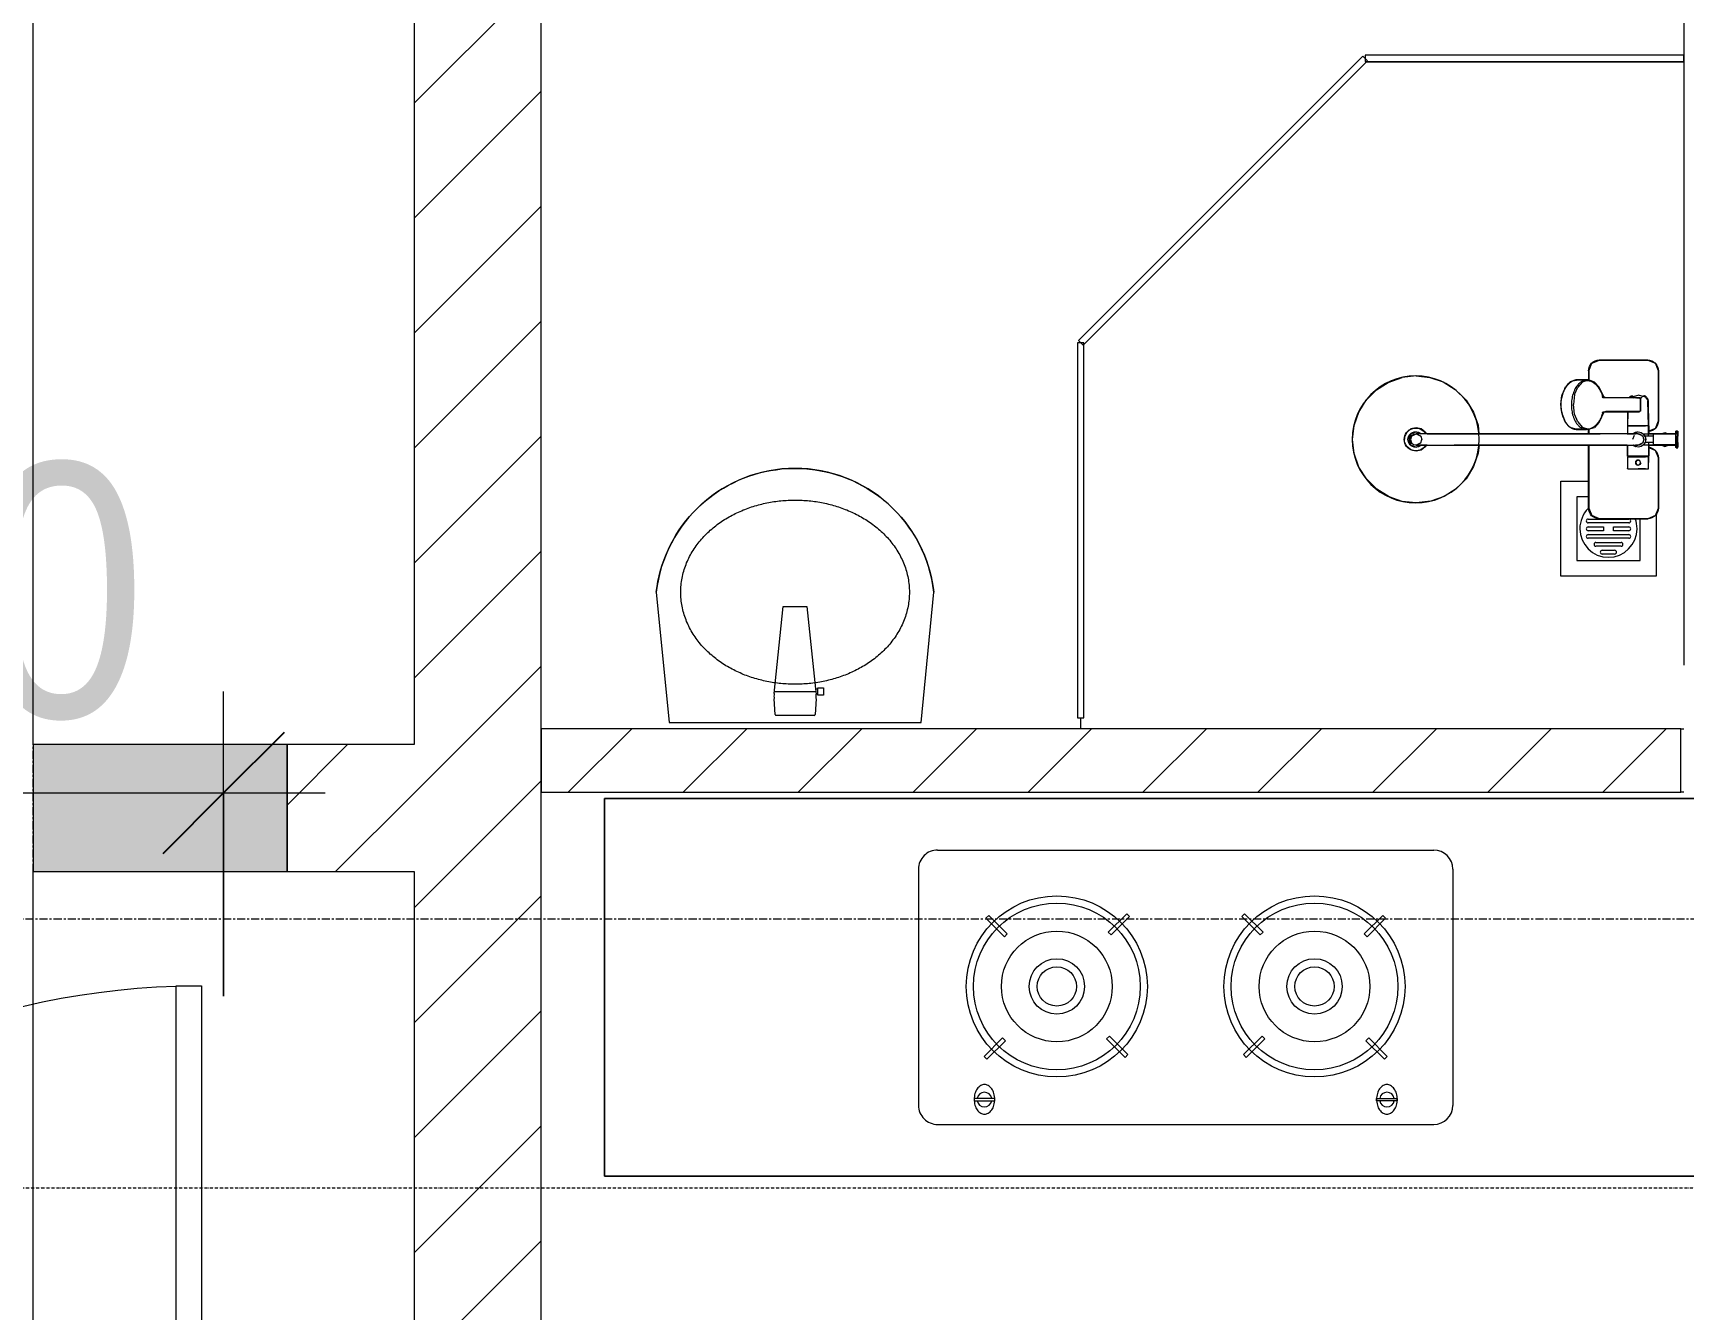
# Model space of a CAD drawing. Header units: millimetres. Extents: x 1591 to 239055, y -15958 to 83255.
# Drawn here: x 214132 to 216732, y 72422 to 74432 of the extents above; entities that cross this region are included whole.
import ezdxf

# ---------------------------------------------------------------- set-up
doc = ezdxf.new("R2010")
doc.units = ezdxf.units.MM
doc.linetypes.add('Dash Dot 3_16_', pattern=[7.9375, 4.7625, -1.5875, 0, -1.5875])
doc.linetypes.add('Grid Line', pattern=[22.225, 12.7, -3.175, 3.175, -3.175])
for name, color, linetype, lineweight in [('0-1', 250, 'Continuous', 5), ('A-ANNO-DIMS', 211, 'Continuous', 9), ('A-ANNO-DIMS-160', 211, 'Continuous', 9), ('A-DETL-GENF-2', 1, 'Continuous', 9), ('A-DOOR-3', 1, 'Continuous', 9), ('A-DOOR-FRAM-1', 1, 'Continuous', 9), ('A-FLOR-1', 7, 'Continuous', 9), ('A-FLOR-2', 9, 'Continuous', 9), ('A-GLAZ-CURT-1', 254, 'Continuous', 9), ('A-GLAZ-CURT-2', 9, 'Continuous', 9), ('A-WALL-1', 253, 'Continuous', 18), ('A-WALL-3', 113, 'Continuous', 18), ('A-WALL-PATT-1', 10, 'Continuous', 9), ('A-WALL-PATT-2', 111, 'Continuous', 9), ('G-ANNO-SYMB-1', 111, 'Dash Dot 3_16_', 18), ('I-FURN', 30, 'Continuous', 9), ('I-FURN-1', 254, 'Continuous', 9), ('M-EQPM-1', 254, 'Continuous', 9), ('P-SANR-FIXT', 6, 'Continuous', 9), ('P-SANR-FIXT-1', 254, 'Continuous', 9), ('S-COLS-1', 52, 'Continuous', 5), ('S-COLS-2', 250, 'Continuous', 18), ('S-GRID-1', 1, 'Grid Line', 9)]:
    doc.layers.add(name, color=color, linetype=linetype, lineweight=lineweight)
doc.styles.add('UTM Avo', font='UTM Avo.ttf', dxfattribs={"width": 0.9, "height": 400})
doc.dimstyles.new('1_Dim_chi_tiet_2_5_1', dxfattribs={"dimscale": 304.8, "dimtxt": 399.720379, "dimasz": 0.629921, "dimexe": 0.524934, "dimexo": 0.0625, "dimgap": 0.052493, "dimtad": 1, "dimdec": 0, "dimrnd": 5, "dimzin": 0, "dimdsep": 46, "dimtxsty": 'UTM Avo', "dimblk1": 'OBLIQUE', "dimblk2": 'OBLIQUE', "dimsah": 1, "dimcen": 0.09, "dimdle": 0.524934, "dimazin": 0, "dimtfac": 1, "dimtdec": 4, "dimtix": 1, "dimtmove": 0, "dimatfit": 3, "dimfxl": 1.049869, "dimfxlon": 1, "dimtvp": 1, "dimtolj": 1, "dimtzin": 0, "dimarcsym": 2})
pattern_1 = [(45, (95879.7, 0), (-90.50967, 90.50967), [])]

# ---------------------------------------------------------------- blocks, each defined once
blk = doc.blocks.new('NCV_TKTC_KET CAU_rvt-1-TKCS_MB TẦNG 6-8')
at = {"layer": 'S-COLS-1'}
blk.add_hatch(color=256, dxfattribs=at).paths.add_polyline_path([(118652.6, 73111.9), (118652.6, 73311.9), (118252.6, 73311.9), (118252.6, 73111.9)])
at = {"layer": 'A-FLOR-1'}
for p, q in [((118252.6, 73311.9), (118252.6, 74516.9)), ((118852.4, 74516.9), (118852.4, 73311.9)), ((118252.6, 71936.9), (118252.6, 73111.9)), ((118852.4, 73111.9), (118852.4, 71711.9))]:
    blk.add_line(p, q, dxfattribs=at)
at = {"layer": 'S-COLS-2'}
for p, q in [((118252.6, 73311.9), (118252.6, 73111.9)), ((118652.6, 73311.9), (118252.6, 73311.9)), ((118652.6, 73111.9), (118652.6, 73311.9)), ((118252.6, 73111.9), (118652.6, 73111.9))]:
    blk.add_line(p, q, dxfattribs=at)
blk = doc.blocks.new('HE BEP A1 - HE BEP A 2-901225-TKCS_MB TẦNG 6-8')
at = {"layer": 'I-FURN'}
for p, q in [((3700, 0), (662.4, 0)), ((3700, -594.4), (3700, 0)), ((3700, -594.4), (3700, 0)), ((3175.6, -81.2), (2394, -81.2)), ((2364, -483.2), (2364, -111.2)), ((2451.6, -118.3), (2484.1, -118.3)), ((2451.6, -122.3), (2451.6, -118.3)), ((2484.1, -122.3), (2451.6, -122.3)), ((2484.1, -118.3), (2484.1, -122.3)), ((3085.5, -118.3), (3085.5, -122.3)), ((3118, -118.3), (3085.5, -118.3)), ((3085.5, -122.3), (3118, -122.3)), ((3118, -122.3), (3118, -118.3)), ((3205.6, -483.2), (3205.6, -111.2)), ((2471.8, -183.9), (2467.4, -188.3)), ((2467.4, -188.3), (2496.5, -217.4)), ((2500.9, -213), (2471.8, -183.9)), ((2689.3, -186.7), (2660.2, -215.8)), ((2664.6, -220.2), (2693.7, -191.1)), ((2693.7, -191.1), (2689.3, -186.7)), ((2875.9, -191.1), (2880.3, -186.7)), ((2905, -220.2), (2875.9, -191.1)), ((2880.3, -186.7), (2909.4, -215.8)), ((3068.7, -213), (3097.9, -183.9)), ((3102.3, -188.3), (3073.1, -217.4)), ((3097.9, -183.9), (3102.3, -188.3)), ((2496.5, -217.4), (2500.9, -213)), ((2660.2, -215.8), (2664.6, -220.2)), ((2909.4, -215.8), (2905, -220.2)), ((3073.1, -217.4), (3068.7, -213)), ((2470.1, -405.9), (2499.2, -376.7)), ((2503.6, -381.1), (2474.5, -410.3)), ((2499.2, -376.7), (2503.6, -381.1)), ((2663, -383.9), (2667.3, -379.5)), ((2692.1, -413), (2663, -383.9)), ((2667.3, -379.5), (2696.5, -408.6)), ((2902.3, -379.5), (2873.2, -408.6)), ((2877.5, -413), (2906.7, -383.9)), ((2906.7, -383.9), (2902.3, -379.5)), ((3070.4, -376.7), (3066, -381.1)), ((3066, -381.1), (3095.1, -410.3)), ((3099.5, -405.9), (3070.4, -376.7)), ((2474.5, -410.3), (2470.1, -405.9)), ((2696.5, -408.6), (2692.1, -413)), ((2873.2, -408.6), (2877.5, -413)), ((3095.1, -410.3), (3099.5, -405.9)), ((3175.6, -513.2), (2394, -513.2)), ((662.4, -594.4), (3700, -594.4))]:
    blk.add_line(p, q, dxfattribs=at)
for centre, radius in [((2581.9, -298.5), 142.6), ((2987.7, -298.5), 142.6), ((2581.9, -298.5), 131.3), ((2987.7, -298.5), 131.3), ((2581.9, -298.5), 87.2), ((2987.7, -298.5), 87.2), ((2581.9, -298.5), 43.6), ((2987.7, -298.5), 43.6), ((2581.9, -298.5), 30.9), ((2987.7, -298.5), 30.9)]:
    blk.add_circle(centre, radius, dxfattribs=at)
for centre, radius, start, end in [((2394, -111.2), 30, 90, 180), ((2471.3, -114.5), 18.1, 120.7976, 145.204), ((2467.9, -108.8), 11.5, 90, 120.7976), ((2467.9, -108.8), 11.5, 59.2024, 90), ((2464.5, -114.5), 18.1, 34.796, 59.2024), ((3105.2, -114.5), 18.1, 120.7976, 145.204), ((3101.8, -108.8), 11.5, 90, 120.7976), ((3101.8, -108.8), 11.5, 59.2024, 90), ((3098.4, -114.5), 18.1, 34.796, 59.2024), ((3175.6, -111.2), 30, 360, 90), ((2485.1, -120.7), 33.5, 163.9419, 180), ((2485.1, -120.7), 33.5, 180, 196.0581), ((2476.6, -118.2), 24.7, 145.204, 163.9419), ((2476.6, -123.1), 24.7, 196.0581, 214.796), ((2467.8, -120.3), 11.6, 9.7177, 170.2823), ((2467.8, -120.3), 11.6, 189.9102, 350.0898), ((2459.1, -118.2), 24.7, 16.0581, 34.796), ((2459.1, -123.1), 24.7, 325.204, 343.9419), ((2450.6, -120.7), 33.5, 0, 16.0581), ((2450.6, -120.7), 33.5, 343.9419, 0), ((3119, -120.7), 33.5, 163.9419, 180), ((3119, -120.7), 33.5, 180, 196.0581), ((3110.5, -118.2), 24.7, 145.204, 163.9419), ((3110.5, -123.1), 24.7, 196.0581, 214.796), ((3101.8, -120.3), 11.6, 9.7177, 170.2823), ((3101.8, -120.3), 11.6, 189.9102, 350.0898), ((3093, -118.2), 24.7, 16.0581, 34.796), ((3093, -123.1), 24.7, 325.204, 343.9419), ((3084.5, -120.7), 33.5, 0, 16.0581), ((3084.5, -120.7), 33.5, 343.9419, 0), ((2471.3, -126.9), 18.1, 214.796, 239.2024), ((2467.9, -132.6), 11.5, 239.2024, 270), ((2467.9, -132.6), 11.5, 270, 300.7976), ((2464.5, -126.9), 18.1, 300.7976, 325.204), ((3105.2, -126.9), 18.1, 214.796, 239.2024), ((3101.8, -132.6), 11.5, 239.2024, 270), ((3101.8, -132.6), 11.5, 270, 300.7976), ((3098.4, -126.9), 18.1, 300.7976, 325.204), ((2394, -483.2), 30, 180, 270), ((3175.6, -483.2), 30, 270, 0)]:
    blk.add_arc(centre, radius, start, end, dxfattribs=at)
at = {"layer": 'I-FURN-1'}
for p, q in [((0, 0), (3700, 0)), ((3700, 0), (3700, -594.4)), ((3700, -594.4), (0, -594.4))]:
    blk.add_line(p, q, dxfattribs=at)
blk = doc.blocks.new('bonruatreo - Chậu rửa-V29-TKCS_MB TẦNG 6-8')
at = {"layer": 'P-SANR-FIXT-1'}
for p, q in [((198.4, 0), (-198.4, 0)), ((165, 0), (-165, 0)), ((218.6, -205), (198.4, 0)), ((-198.4, 0), (-218.6, -205)), ((-33, -37.3), (-31.4, -12.2)), ((-30.2, -11), (30.2, -11)), ((31.4, -12.2), (33, -37.3)), ((-44.7, -42.8), (-35.6, -42.8)), ((-44.7, -54.2), (-44.7, -42.8)), ((-35.6, -42.8), (-35.6, -44.2)), ((-35.6, -44.2), (-33.1, -44.2)), ((-35.6, -44.2), (-35.6, -52.9)), ((-32.2, -52.9), (-33.1, -44.2)), ((32.7, -48.5), (-32.7, -48.5)), ((33, -45.4), (18.5, -182.5)), ((-35.6, -54.2), (-44.7, -54.2)), ((-35.6, -52.9), (-35.6, -54.2)), ((-32.2, -52.9), (-35.6, -52.9)), ((-18.5, -182.5), (-32.2, -52.9)), ((18.5, -182.5), (-18.5, -182.5))]:
    blk.add_line(p, q, dxfattribs=at)
at = {"layer": 'P-SANR-FIXT-1', "flags": 128}
blk.add_lwpolyline([(218.6, -205), (217.4, -213.7), (215.9, -222.4), (214, -231), (211.8, -239.5), (209.3, -247.9), (206.4, -256.2), (203.2, -264.4), (199.6, -272.5), (195.8, -280.4), (191.6, -288.1), (187.1, -295.7), (182.3, -303.1), (177.3, -310.3), (171.9, -317.3), (166.3, -324.1), (160.4, -330.6), (154.2, -336.9), (147.8, -342.9), (141.2, -348.7), (134.3, -354.2), (127.3, -359.4), (120, -364.4), (112.5, -369), (104.9, -373.4), (97.1, -377.4), (89.1, -381.2), (81, -384.6), (72.7, -387.6), (64.4, -390.4), (55.9, -392.8), (47.3, -394.8), (38.7, -396.6), (30, -397.9), (21.3, -399), (12.5, -399.6), (3.7, -400), (-5.1, -399.9), (-13.9, -399.6), (-22.6, -398.8), (-31.4, -397.8), (-40.1, -396.3), (-48.7, -394.5), (-57.2, -392.4), (-65.7, -390), (-74, -387.2), (-82.2, -384.1), (-90.3, -380.6), (-98.3, -376.8), (-106.1, -372.7), (-113.7, -368.3), (-121.1, -363.6), (-128.4, -358.7), (-135.4, -353.4), (-142.2, -347.8), (-148.8, -342), (-155.2, -335.9), (-161.3, -329.6), (-167.2, -323), (-172.8, -316.2), (-178.1, -309.2), (-183.1, -302), (-187.8, -294.6), (-192.2, -287), (-196.4, -279.2), (-200.2, -271.3), (-203.7, -263.2), (-206.8, -255), (-209.7, -246.6), (-212.2, -238.2), (-214.3, -229.7), (-216.1, -221.1), (-217.6, -212.4), (-218.6, -205)], dxfattribs=at)
at = {"layer": 'P-SANR-FIXT-1'}
for centre, radius, start, end in [((-30.1, -12.3), 1.3, 91.2278, 176.4003), ((30.1, -12.3), 1.3, 3.5997, 88.7722), ((5.5, -41.4), 38.7, 173.966, 184.1457), ((-5.5, -41.4), 38.7, 353.966, 6.034), ((0, -180), 220, 186.525, 353.475)]:
    blk.add_arc(centre, radius, start, end, dxfattribs=at)
for points in [[(-180, -205), (-180, -197.6), (-178.6, -182.7), (-172.4, -161.2), (-162.5, -141.1), (-149.4, -123), (-133.8, -107), (-116.1, -93.4), (-96.9, -82.1), (-76.5, -73.2), (-55.2, -66.5), (-33.3, -62.1), (-11.2, -59.9), (11.1, -59.9), (33.3, -62.1), (55.2, -66.5), (76.5, -73.2), (96.9, -82.1), (116.1, -93.4), (133.8, -107.1), (149.5, -123), (162.5, -141.2), (172.4, -161.2), (178.6, -182.7), (180, -197.6), (180, -205)], [(180, -205), (180, -212.4), (178.6, -227.3), (172.4, -248.8), (162.5, -268.8), (149.5, -287), (133.8, -302.9), (116.1, -316.6), (96.9, -327.9), (76.5, -336.8), (55.2, -343.5), (33.3, -347.9), (11.1, -350.1), (-11.2, -350.1), (-33.3, -347.9), (-55.2, -343.5), (-76.5, -336.8), (-96.9, -327.9), (-116.1, -316.6), (-133.8, -303), (-149.4, -287), (-162.5, -268.9), (-172.4, -248.8), (-178.6, -227.3), (-180, -212.4), (-180, -205)]]:
    blk.add_open_spline(points, degree=3, dxfattribs=at)
blk = doc.blocks.new('93925000_0001 - 93925000_top_dwg_93925000_T-348115-TKCS_MB TẦNG 6-8')
at = {"layer": 'P-SANR-FIXT'}
for p, q in [((-125, -47.4), (-125, -123.4)), ((-29.3, -30.4), (-108, -30.4)), ((-46.3, -78.4), (-46.3, -46.7)), ((-27.2, -47.1), (-26.1, -47.1)), ((21.5, -45.9), (60.6, -46.7)), ((29.3, -30.4), (108, -30.4)), ((125, -47.4), (125, -123.4)), ((-27.2, -77.9), (-26.1, -77.9)), ((-9, -412.5), (-9, -62.5)), ((9, -62.5), (9, -412.5)), ((43, -64.7), (43, -117.7)), ((65.8, -117.7), (65.8, -64.7)), ((43, -78.7), (21.5, -79.2)), ((42.7, -117.9), (42.7, -117.9)), ((43.2, -117.6), (43.2, -117.5)), ((65.6, -117.5), (65.6, -117.6)), ((66.1, -117.9), (66.1, -117.9)), ((-108, -140.4), (-9, -140.4)), ((9, -140.4), (16.1, -140.4)), ((15.4, -159.1), (15.8, -143.3)), ((108, -140.4), (92.7, -140.4)), ((93, -143.3), (93.4, -159.1))]:
    blk.add_line(p, q, dxfattribs=at)
at = {"layer": 'P-SANR-FIXT', "flags": 128}
for points in [[(-45.8, -46.1), (-27.2, -46.1), (-27.2, -78.9), (-45.8, -78.9)], [(-26.1, -46), (-26.1, -78.9), (-9, -79)], [(21.5, -47.4), (21.5, -79.1), (9, -79)]]:
    blk.add_lwpolyline(points, dxfattribs=at)
at = {"layer": 'P-SANR-FIXT'}
for centre, radius in [((-36.5, -62.5), 3.95), ((0, -412.5), 100)]:
    blk.add_circle(centre, radius, dxfattribs=at)
for centre, radius, start, end in [((-108, -47.4), 17, 90, 180), ((-45.8, -46.6), 0.5, 90, 180), ((-29.3, -47.4), 17, 4.7626, 90), ((0, -62.5), 12, 318.5904, 221.4096), ((29.3, -47.4), 17, 90, 175.2374), ((59.7, -57.1), 10.5, 38.6491, 85.492), ((108, -47.4), 17, 360, 90), ((0, -62.5), 9, 90, 180.0008), ((0, -62.5), 9, 360, 90), ((45.7, -61.8), 2.59, 155.1929, 175.7071), ((45.9, -61.8), 2.75, 130.8294, 155.1929), ((46.1, -62.1), 3.08, 110.5459, 130.8294), ((54.4, -334.8), 275.9, 88.2683, 91.7343), ((-11.1, -67.1), 76.9, 1.7693, 4.1075), ((65.2, -72.4), 3.46, 323.2522, 79.3541), ((-45.8, -78.4), 0.5, 180, 270), ((-108, -123.4), 17, 180, 270), ((43.6, -149.4), 29.5, 134.7867, 139.9744), ((46.2, -152), 33.2, 130.0223, 134.7808), ((47.7, -153.8), 35.5, 125.4414, 130.0144), ((49.9, -156.8), 39.2, 121.1773, 125.4365), ((50.6, -157.9), 40.5, 119.697, 121.1761), ((51, -158.7), 41.5, 117.0276, 119.7085), ((52.2, -161.1), 44.1, 113.3199, 117.0258), ((51.7, -159.9), 42.8, 109.7779, 113.2977), ((52.5, -162.2), 45.2, 106.1472, 109.7766), ((53.2, -164.5), 47.7, 103.9355, 106.1665), ((39.1, -108.2), 10.4, 284.3956, 285.5116), ((40.8, -114.2), 4.19, 285.5116, 289.9665), ((40.2, -112.5), 6, 289.9665, 292.7061), ((41.4, -115.3), 2.96, 292.7061, 296.5405), ((41.3, -115.1), 3.16, 296.9591, 300.8286), ((41.8, -115.8), 2.26, 300.8286, 305.287), ((42.1, -116.4), 1.64, 305.287, 309.9326), ((42.6, -116.9), 0.906, 309.9326, 315.24), ((66.5, -116.6), 1.39, 229.6335, 235.1234), ((66.3, -116.8), 1.08, 225.1702, 229.6335), ((67.3, -115.4), 2.79, 235.1234, 238.7439), ((67.2, -115.6), 2.6, 238.7439, 243.4573), ((67.8, -114.4), 3.89, 243.9189, 246.8313), ((68.1, -113.8), 4.52, 246.843, 250.4792), ((68.3, -113.2), 5.24, 250.478, 254.0406), ((68.5, -112.7), 5.75, 254.0357, 256.0561), ((55.4, -165.2), 48.4, 73.8659, 76.0481), ((56.2, -162.4), 45.5, 70.241, 73.86), ((57.4, -159.2), 42.1, 66.6693, 70.2637), ((56.5, -161.3), 44.3, 62.9815, 66.6728), ((58, -158.4), 41.1, 60.2783, 62.9855), ((57.7, -158.9), 41.7, 58.8444, 60.2824), ((59.2, -156.4), 38.7, 54.5377, 58.8482), ((60.9, -154), 35.8, 50.0034, 54.5405), ((62.8, -151.7), 32.8, 45.1921, 50.0042), ((65, -149.6), 29.8, 40.0487, 45.1896), ((87.6, -128.4), 1.5, 180, 187.5386), ((87.6, -128.4), 1.5, 258.6057, 270), ((108, -123.4), 17, 270, 360), ((32.6, -143.6), 16.9, 172.414, 179.1297), ((33.7, -143.7), 17.9, 164.9525, 172.4168), ((35.2, -144.2), 19.5, 157.9614, 164.9563), ((37.1, -144.9), 21.6, 151.4775, 157.9654), ((39.3, -146.1), 24, 145.4892, 151.4815), ((41.5, -147.6), 26.8, 139.9517, 145.4927), ((67.2, -147.7), 26.8, 34.5125, 40.0422), ((69.4, -146.2), 24.2, 28.5363, 34.4919), ((73.8, -143.9), 19.2, 21.6374, 28.9183), ((71.2, -145), 22.1, 15.4436, 21.6374), ((76.8, -143.4), 16.2, 7.1859, 15.4436), ((73.9, -143.8), 19.1, 1.2699, 7.1859), ((32.7, -159), 17.3, 181.3198, 222.2619), ((76, -159), 17.4, 317.3098, 358.6393), ((54.2, -123), 60.6, 259.1395, 270.1494), ((54.2, -119.5), 64.1, 270.1494, 280.3637), ((0, -412.5), 18, 120.2491, 59.7509), ((0, -412.5), 12.2, 137.7946, 42.2054), ((0, -412.5), 9, 180, 0)]:
    blk.add_arc(centre, radius, start, end, dxfattribs=at)
for points, degree in [([(-12.9, 0), (-12.9, -1.5), (-12.9, -3)], 2), ([(12.9, 0), (0, 0), (-12.8, 0)], 2), ([(12.8, 0), (12.9, 0), (12.9, 0)], 2), ([(12.9, 0), (12.9, -1.5), (12.9, -3)], 2), ([(-12.9, -3), (0, -3), (12.8, -3)], 2), ([(-12.8, -3), (-12.9, -3), (-12.9, -3)], 2), ([(-8.5, -3.8), (-8.5, -20.9), (-8.5, -38)], 2), ([(8.5, -3.8), (8.5, -20.9), (8.5, -38)], 2), ([(-5, -46), (-15.5, -46), (-26.1, -46)], 2), ([(-8.5, -38), (0, -38), (8.5, -38)], 2), ([(-5, -38), (-5, -44.8), (-5, -51.6)], 2), ([(5, -38), (5, -44.8), (5, -51.6)], 2), ([(5, -46), (13.3, -46), (21.5, -46)], 2), ([(43.2, -61.6), (43.1, -62.2), (43.3, -62.8), (43, -63.5), (43, -64.1), (43, -64.7)], 5), ([(46.1, -59), (45.8, -59), (45.6, -59), (45.4, -59.1), (45.2, -59.1), (45, -59.2)], 5), ([(65.6, -61.6), (65.6, -60.8), (65.5, -60), (64.3, -59), (63.5, -59), (62.7, -59)], 5), ([(42.8, -182.5), (33, -180.6), (24.7, -176.4), (19.9, -170.7)], 3), ([(88.8, -170.8), (83.9, -176.5), (75.6, -180.7), (65.8, -182.5)], 3)]:
    blk.add_open_spline(points, degree=degree, dxfattribs=at)
for points, weights in [([(-9.3, -3), (-8.5, -3), (-8.5, -3.8)], [1, 0.707106775639, 1]), ([(9.3, -3), (8.5, -3), (8.5, -3.8)], [1, 0.707106765177, 1]), ([(21.5, -45.9), (21.5, -45.7), (21.5, -47.4)], [0.874147445041, 0.908470869121, 1]), ([(67.9, -74.4), (66.9, -75.7), (65.8, -76.4)], [1, 0.991614392871, 1]), ([(54.4, -167.3), (15.8, -167.3), (15.8, -143.6)], [1, 0.707106781187, 1]), ([(93, -143.6), (93, -167.3), (54.4, -167.3)], [1, 0.707106781187, 1])]:
    blk.add_rational_spline(points, weights, degree=2, dxfattribs=at)
blk.add_open_spline([(68, -50.6), (68.4, -51.1), (68.6, -51.7), (68.7, -53.5), (68.2, -54.7), (66.1, -57), (64.6, -58.1), (62.7, -59)], degree=3, knots=[0.3623591, 0.3623591, 0.3623591, 0.3623591, 0.4991435, 0.4991435, 0.7494159, 0.7494159, 0.9564651, 0.9564651, 0.9564651, 0.9564651], dxfattribs=at)
blk = doc.blocks.new('93925000_0001 - 93925000_top_dwg-348114-TKCS_MB TẦNG 6-8')
blk.add_blockref('93925000_0001 - 93925000_top_dwg_93925000_T-348115-TKCS_MB TẦNG 6-8', (0, 0))
blk = doc.blocks.new('93925000_0001 - 93925000_3D_low_dwg-V54-TKCS_MB TẦNG 6-8')
at = {"layer": 'P-SANR-FIXT'}
for p, q in [((-13, 0.4), (-12.1, 0.4)), ((-13, 0.4), (-11.6, 0.4)), ((-13, 0.4), (-12.1, 0.4)), ((-13, 0.4), (-11.6, 0.4)), ((-13, -2.4), (-13, 0.4)), ((-13, -2.4), (-13, 0.4)), ((-12.1, 0.4), (-9.1, 0.4)), ((-12.1, 0.4), (-9.1, 0.4)), ((-8, 0.4), (-11.6, 0.4)), ((-8, 0.4), (-11.6, 0.4)), ((-9.1, 0.4), (-5, 0.4)), ((-5, 0.4), (-8, 0.4)), ((-5, 0.4), (0, 0.4)), ((0, 0.4), (5.1, 0.4)), ((5.1, 0.4), (9, 0.4)), ((8.2, 0.4), (5.1, 0.4)), ((11.6, 0.4), (8.2, 0.4)), ((11.6, 0.4), (8.2, 0.4)), ((9, 0.4), (12, 0.4)), ((9, 0.4), (12, 0.4)), ((13, 0.4), (11.6, 0.4)), ((13, 0.4), (11.6, 0.4)), ((12, 0.4), (13, 0.4)), ((12, 0.4), (13, 0.4)), ((13, -2.4), (13, 0.4)), ((13, -2.4), (13, 0.4)), ((-12.1, -2.4), (-13, -2.4)), ((-13, -2.4), (-11.6, -2.4)), ((-12.1, -2.4), (-13, -2.4)), ((-13, -2.4), (-11.6, -2.4)), ((-9.1, -2.4), (-12.1, -2.4)), ((-9.1, -2.4), (-12.1, -2.4)), ((-11.6, -2.4), (-8.5, -2.4)), ((-11.6, -2.4), (-8.9, -2.4)), ((-11.1, -20.1), (-8.9, -14.6)), ((-8.9, -25.2), (-11.1, -20.1)), ((-5, -2.4), (-9.1, -2.4)), ((-8.9, -44.3), (-8.9, -2.4)), ((-6.1, -2.4), (-8.5, -2.4)), ((-8.5, -53.6), (-8.5, -2.4)), ((0, -2.4), (-5, -2.4)), ((5.1, -2.4), (0, -2.4)), ((5.1, -2.4), (9, -2.4)), ((6.1, -2.4), (8.5, -2.4)), ((11.6, -2.4), (8.5, -2.4)), ((8.5, -2.4), (8.5, -53.6)), ((8.9, -2.4), (8.9, -44.3)), ((11.6, -2.4), (8.9, -2.4)), ((11.1, -20.1), (8.9, -15)), ((8.9, -25.6), (11.1, -20.1)), ((9, -2.4), (12, -2.4)), ((9, -2.4), (12, -2.4)), ((13, -2.4), (11.6, -2.4)), ((13, -2.4), (11.6, -2.4)), ((12, -2.4), (13, -2.4)), ((12, -2.4), (13, -2.4)), ((-125, -47), (-120, -35)), ((-120, -35), (-125, -47)), ((-125, -123), (-125, -47)), ((-125, -47), (-125, -123)), ((-120, -35), (-108, -30)), ((-108, -30), (-120, -35)), ((-108, -30), (-29.2, -30)), ((-29.2, -30), (-108, -30)), ((-46.3, -45.7), (-27.2, -45.6)), ((-46.3, -46.9), (-46.3, -45.7)), ((-46.3, -45.7), (-46.3, -46.9)), ((-46.3, -50.5), (-46.3, -46.9)), ((-46.3, -50.5), (-46.3, -56.1)), ((-29.2, -30), (-17.2, -35)), ((-17.2, -35), (-29.2, -30)), ((-27.2, -46.8), (-27.2, -45.6)), ((-27.2, -46.8), (-27.2, -50.4)), ((-27.2, -56), (-27.2, -50.4)), ((-26.1, -46.8), (-26.1, -45.6)), ((-8.5, -45.6), (-26.1, -45.6)), ((-26.1, -46.8), (-26.1, -50.4)), ((-26.1, -56), (-26.1, -50.4)), ((-17.2, -35), (-13.3, -44.3)), ((-13.3, -44.3), (-17.2, -35)), ((-4.4, -50.9), (-8.5, -53.6)), ((-4.4, -50.9), (-8.5, -53.6)), ((-4.6, -51), (-4.4, -50.9)), ((0, -50.1), (-4.4, -50.9)), ((4.4, -50.9), (0, -50.1)), ((4.4, -50.9), (4.6, -51)), ((4.4, -50.9), (8.5, -53.6)), ((4.4, -50.9), (8.5, -53.6)), ((21.5, -45.6), (8.5, -45.6)), ((17.2, -35), (13.4, -44.3)), ((13.4, -44.3), (17.2, -35)), ((17.2, -35), (29.2, -30)), ((17.2, -35), (29.2, -30)), ((21.5, -45.6), (60.6, -46.1)), ((21.5, -46.8), (21.5, -45.6)), ((21.5, -46.8), (21.5, -50.4)), ((21.5, -56), (21.5, -50.4)), ((29.2, -30), (108, -30)), ((108, -30), (29.2, -30)), ((60.6, -46.1), (66.7, -50.3)), ((66.7, -50.3), (69.5, -62.1)), ((108, -30), (120, -35)), ((120, -35), (108, -30)), ((120, -35), (125, -47)), ((125, -47), (120, -35)), ((125, -47), (125, -123)), ((125, -123), (125, -47)), ((-46.3, -56.1), (-46.3, -62.1)), ((-46.3, -68.1), (-46.3, -62.1)), ((-46.3, -73.7), (-46.3, -68.1)), ((-46.3, -77.3), (-46.3, -73.7)), ((-46.3, -78.5), (-46.3, -77.3)), ((-46.3, -78.5), (-46.3, -77.4)), ((-40.5, -62.1), (-39.4, -59.4)), ((-40.5, -62.1), (-39.3, -64.9)), ((-36.6, -58.1), (-39.4, -59.4)), ((-36.5, -66.1), (-39.3, -64.9)), ((-36.6, -58.1), (-33.6, -59.3)), ((-33.6, -64.8), (-36.5, -66.1)), ((-33.6, -59.3), (-32.5, -62.1)), ((-33.6, -64.8), (-32.5, -62.1)), ((-27.2, -62.1), (-27.2, -56)), ((-27.2, -68.2), (-27.2, -62.1)), ((-27.2, -73.8), (-27.2, -68.2)), ((-27.2, -77.4), (-27.2, -73.8)), ((-27.2, -78.6), (-27.2, -77.4)), ((-26.1, -62.1), (-26.1, -56)), ((-26.1, -68.2), (-26.1, -62.1)), ((-26.1, -73.8), (-26.1, -68.2)), ((-26.1, -77.4), (-26.1, -73.8)), ((-26.1, -78.6), (-26.1, -77.4)), ((-11.1, -57.5), (-12, -62.1)), ((-11.2, -57.7), (-12, -62.1)), ((-12, -62.1), (-11.2, -66.5)), ((-12, -62.1), (-11.2, -66.5)), ((-8.5, -53.6), (-11.2, -57.7)), ((-8.5, -53.6), (-11.2, -57.7)), ((-11.1, -57.5), (-11.2, -57.7)), ((-11.1, -66.7), (-11.2, -66.5)), ((-11.2, -66.5), (-9, -69.8)), ((-11.1, -66.7), (-9, -69.9)), ((-5.4, -54.9), (-9, -62.1)), ((-9, -62.1), (-9, -66.3)), ((-9, -79.5), (-9, -66.3)), ((0, -53.1), (-5.4, -54.9)), ((2.5, -54.1), (0, -53.1)), ((6.4, -68.5), (0, -71.1)), ((9, -62.1), (6.4, -55.7)), ((9, -62.1), (7.2, -57.8)), ((11.1, -57.5), (8.5, -53.6)), ((11.2, -57.7), (8.5, -53.6)), ((11.2, -57.7), (8.5, -53.6)), ((9, -62.1), (9, -66.5)), ((9, -79.6), (9, -66.5)), ((9, -69.8), (11.2, -66.5)), ((9, -69.8), (11.2, -66.5)), ((9, -69.8), (11.1, -66.7)), ((11.1, -57.5), (11.2, -57.7)), ((11.1, -66.7), (12, -62.1)), ((11.1, -66.7), (11.2, -66.5)), ((12, -62.1), (11.2, -57.7)), ((12, -62.1), (11.2, -57.7)), ((11.2, -66.5), (12, -62.1)), ((21.5, -62.1), (21.5, -56)), ((21.5, -68.2), (21.5, -62.1)), ((21.5, -73.8), (21.5, -68.2)), ((21.5, -77.4), (21.5, -73.8)), ((21.5, -78.6), (21.5, -77.4)), ((43.3, -68.3), (43.8, -62.2)), ((43.3, -68.3), (44.3, -66.3)), ((44.3, -70.3), (43.3, -68.3)), ((44.3, -58.6), (44.2, -112.9)), ((65.4, -58.6), (44.3, -58.6)), ((52.7, -58.6), (54.8, -57.9)), ((54.8, -57.9), (56.9, -58.6)), ((65.4, -58.6), (65.4, -112.9)), ((66.3, -68.3), (65.4, -66.3)), ((65.4, -70.2), (66.3, -68.3)), ((66.3, -68.3), (65.5, -58.6)), ((66.7, -73.9), (69.5, -62.1)), ((-46.3, -78.5), (-27.2, -78.6)), ((-26.1, -78.6), (-9, -78.6)), ((-9, -79.5), (-9, -94.5)), ((-9, -94.5), (-9, -122.1)), ((9, -78.6), (21.5, -78.6)), ((9, -79.6), (9, -94.6)), ((9, -94.6), (9, -122.1)), ((21.5, -78.6), (44.3, -78.3)), ((-120, -135), (-125, -123)), ((-125, -123), (-120, -135)), ((-9, -122.1), (-9, -352.1)), ((9, -352.1), (9, -122.1)), ((27.2, -123.6), (19, -131.1)), ((42.7, -116.4), (27.2, -123.6)), ((44.2, -112.9), (42.7, -116.4)), ((65.4, -112.9), (67, -116.4)), ((67, -116.4), (82.2, -123.4)), ((82.2, -123.4), (90.4, -130.7)), ((125, -123), (120, -135)), ((120, -135), (125, -123)), ((-108, -140), (-120, -135)), ((-120, -135), (-108, -140)), ((-8.8, -140), (-108, -140)), ((-108, -140), (-8.8, -140)), ((16.1, -140), (8.8, -140)), ((8.8, -140), (16.1, -140)), ((16, -140.4), (19, -131.1)), ((16, -140.4), (16, -160.1)), ((19.3, -150.1), (16, -140.4)), ((27.5, -157.3), (19.3, -150.1)), ((90.7, -149.6), (82.5, -157.2)), ((90.4, -130.7), (93.7, -140.4)), ((90.7, -149.6), (93.7, -140.4)), ((108, -140), (93.6, -140)), ((93.6, -140), (108, -140)), ((93.7, -140.4), (93.7, -160.1)), ((108, -140), (120, -135)), ((108, -140), (120, -135)), ((16, -160.1), (18.8, -169)), ((19.3, -169.7), (16, -160.1)), ((25.5, -175.3), (20.5, -170.8)), ((27.5, -157.3), (39.8, -162.4)), ((39.8, -182), (27.5, -177)), ((39.6, -182), (54.8, -183.9)), ((39.8, -162.4), (54.8, -164.2)), ((70.6, -162.2), (54.8, -164.2)), ((54.8, -183.9), (70.6, -181.9)), ((70.6, -162.2), (82.5, -157.2)), ((82.5, -176.8), (70.6, -181.9)), ((82.2, -177), (79.6, -178.1)), ((90.7, -169.3), (82.5, -176.8)), ((90.6, -169.4), (88.2, -171.6)), ((93.7, -160.1), (90.7, -169.3)), ((39.8, -182), (54.8, -183.9)), ((54.8, -183.9), (69.3, -182.2)), ((-61.8, -333.3), (-77.7, -348.9)), ((-42.5, -321.4), (-61.8, -333.3)), ((-21.4, -314.2), (-42.5, -321.4)), ((-9, -312.8), (-21.4, -314.2)), ((22.5, -314.4), (9, -312.9)), ((43, -321.6), (22.5, -314.4)), ((61.9, -333.3), (43, -321.6)), ((78.8, -350.3), (61.9, -333.3)), ((-77.7, -348.9), (-89.8, -367.9)), ((-9, -374.4), (-9, -352.1)), ((9, -374.3), (9, -352.1)), ((90.5, -369.3), (78.8, -350.3)), ((-97.3, -388.9), (-100, -411.9)), ((-89.8, -367.9), (-97.3, -388.9)), ((-9, -394.7), (-9, -374.4)), ((9, -394.5), (9, -374.3)), ((97.6, -390.1), (90.5, -369.3)), ((-100, -411.9), (-97.6, -433.8)), ((-16.7, -404), (-18.5, -411.9)), ((-18.5, -411.9), (-18.5, -411.9)), ((-18.5, -411.9), (-16.5, -420.1)), ((-11.8, -397.7), (-16.7, -404)), ((-12, -411.9), (-9, -404.4)), ((-8.3, -420.6), (-12, -411.9)), ((-9, -396.3), (-11.8, -397.7)), ((-9, -394.7), (-9, -407.6)), ((-5.4, -404.7), (-9, -411.9)), ((-9, -407.6), (-9, -411.9)), ((-9, -411.9), (-9, -411.9)), ((-5.4, -404.7), (-6.3, -405.5)), ((-5.4, -404.7), (0, -402.9)), ((5.4, -404.7), (0, -402.9)), ((9, -411.9), (5.4, -404.7)), ((5.4, -404.7), (6.2, -405.4)), ((5.4, -419.1), (9, -411.6)), ((5.4, -419.1), (9, -411.9)), ((8.7, -420.2), (12, -411.9)), ((9, -394.5), (9, -407.4)), ((11.7, -397.6), (9, -396.3)), ((12, -411.9), (9, -404.9)), ((9, -411.9), (9, -407.4)), ((9, -411.6), (9, -411.9)), ((11.7, -397.6), (16.7, -403.7)), ((11.7, -397.6), (16.7, -403.7)), ((18.5, -411.9), (16.5, -420.1)), ((16.7, -403.7), (18.5, -411.9)), ((16.7, -403.7), (18.5, -411.9)), ((18.5, -411.9), (18.5, -411.9)), ((100, -411.9), (97.5, -433.9)), ((100, -411.9), (97.6, -390.1)), ((-97.6, -433.8), (-90.5, -454.4)), ((-16.5, -420.1), (-11.3, -426.5)), ((-11.3, -426.5), (-3.9, -430)), ((0, -423.9), (-8.3, -420.6)), ((-5.4, -419.1), (-6.2, -418.4)), ((0, -420.9), (-5.4, -419.1)), ((0, -420.9), (-5.4, -419.1)), ((-3.9, -430), (4.1, -429.9)), ((5.4, -419.1), (0, -420.9)), ((5.4, -419.1), (0, -420.9)), ((8.7, -420.2), (0, -423.9)), ((4.1, -429.9), (11.7, -426.2)), ((6.2, -418.4), (5.4, -419.1)), ((16.5, -420.1), (11.7, -426.2)), ((89.8, -455.8), (97.5, -433.9)), ((-90.5, -454.4), (-78.4, -473.9)), ((78, -474.5), (89.8, -455.8)), ((-78.4, -473.9), (-62.2, -490.2)), ((-62.2, -490.2), (-43.5, -501.9)), ((42.9, -502.2), (61.9, -490.4)), ((61.9, -490.4), (78, -474.5)), ((-43.5, -501.9), (-22.2, -509.4)), ((-22.2, -509.4), (-0.1, -511.9)), ((-0.1, -511.9), (22.1, -509.4)), ((22.1, -509.4), (42.9, -502.2))]:
    blk.add_line(p, q, dxfattribs=at)
blk = doc.blocks.new('93925000_0001 - FMM 93925000-V56-TKCS_MB TẦNG 6-8')
at = {"extrusion": (0, 0, -1), "zscale": -1, "rotation": 180}
for name in ['93925000_0001 - 93925000_top_dwg-348114-TKCS_MB TẦNG 6-8', '93925000_0001 - 93925000_3D_low_dwg-V54-TKCS_MB TẦNG 6-8']:
    blk.add_blockref(name, (0, 0), dxfattribs=at)
blk = doc.blocks.new('THU NUOC - THU NUOC-V78-TKCS_MB TẦNG 6-8')
at = {"layer": 'M-EQPM-1'}
for p, q in [((-66.3, -70.6), (-66.3, 79.4)), ((-66.3, 79.4), (-22.3, 79.4)), ((-22.3, 54.4), (-41.3, 54.4)), ((-41.3, 54.4), (-41.3, -45.6)), ((83.7, 27.4), (83.7, -70.6)), ((-23.3, 19.6), (40.9, 19.6)), ((40.9, 13.6), (-23.3, 13.6)), ((-23.3, 7.2), (0.7, 7.2)), ((0.7, 1.2), (-23.3, 1.2)), ((0.7, 7.2), (0.7, 1.2)), ((16.7, 1.2), (16.7, 7.2)), ((16.7, 7.2), (40.9, 7.2)), ((40.9, 1.2), (16.7, 1.2)), ((58.7, -45.6), (58.7, 19.9)), ((-23.3, -4.8), (40.9, -4.8)), ((40.9, -10.8), (-23.3, -10.8)), ((-11, -17.3), (28.5, -17.3)), ((28.5, -23.3), (-11, -23.3)), ((-41.3, -45.6), (58.7, -45.6)), ((-1.1, -29.6), (18.5, -29.6)), ((18.5, -35.6), (-1.1, -35.6)), ((83.7, -70.6), (-66.3, -70.6))]:
    blk.add_line(p, q, dxfattribs=at)
for centre, radius, start, end in [((8.7, 4.4), 45, 135, 180), ((8.7, 4.4), 45, 135, 180), ((8.7, 4.4), 45, 180, 0), ((8.7, 4.4), 45, 180, 360), ((-23.3, 16.6), 3, 90, 270), ((-23.3, 4.2), 3, 90, 270), ((40.9, 16.6), 3, 270, 90), ((40.9, 4.2), 3, 270, 90), ((8.7, 4.4), 45, 0, 20.2407), ((8.7, 4.4), 45, 360, 20.2407), ((-23.3, -7.8), 3, 90, 270), ((-11, -20.3), 3, 90, 270), ((28.5, -20.3), 3, 270, 90), ((40.9, -7.8), 3, 270, 90), ((-1.1, -32.6), 3, 90, 270), ((18.5, -32.6), 3, 270, 90)]:
    blk.add_arc(centre, radius, start, end, dxfattribs=at)
blk = doc.blocks.new('System Panel - Glazed-901212-TKCS_MB TẦNG 6-8')
at = {"layer": 'A-GLAZ-CURT-2'}
for p, q in [((251.1, 5), (-251.1, 5)), ((-251.1, 5), (-251.1, -5)), ((251.1, -5), (251.1, 5)), ((-251.1, -5), (251.1, -5))]:
    blk.add_line(p, q, dxfattribs=at)
blk = doc.blocks.new('System Panel - Glazed-901210-TKCS_MB TẦNG 6-8')
at = {"layer": 'A-GLAZ-CURT-2'}
for p, q in [((295.3, 5), (-295.3, 5)), ((-295.3, 5), (-295.3, -5)), ((295.3, -5), (295.3, 5)), ((-295.3, -5), (295.3, -5))]:
    blk.add_line(p, q, dxfattribs=at)
blk = doc.blocks.new('System Panel - Glazed-901211-TKCS_MB TẦNG 6-8')
at = {"layer": 'A-GLAZ-CURT-2'}
for p, q in [((316.6, 5), (-316.6, 5)), ((-316.6, 5), (-316.6, -5)), ((316.6, -5), (316.6, 5)), ((-316.6, -5), (316.6, -5))]:
    blk.add_line(p, q, dxfattribs=at)
blk = doc.blocks.new('NCV_TKTC_TANG 6 - 8_rvt-2-TKCS_MB TẦNG 6-8')
at = {"layer": 'A-WALL-PATT-1'}
h = blk.add_hatch(dxfattribs=at)
h.set_pattern_fill('FP_1', color=256, style=0, pattern_type=2)
h.set_pattern_definition([(45, (0, 0), (-90.50967, 90.50967), [])])
h.paths.add_polyline_path([(119052.5, 73236.9), (120847.5, 73236.9), (120847.5, 73336.9), (119052.5, 73336.9)])
at = {"layer": 'A-FLOR-2'}
for p, q in [((120351.9, 74386.9), (120852.5, 74386.9)), ((119902.5, 73336.9), (119902.5, 73353.9)), ((120847.5, 73336.9), (120852.5, 73336.9)), ((120852.5, 73236.9), (120847.5, 73236.9))]:
    blk.add_line(p, q, dxfattribs=at)
at = {"layer": 'A-WALL-1'}
for p, q in [((120852.5, 75236.9), (120852.5, 73436.9)), ((120847.5, 73336.9), (119052.5, 73336.9)), ((119052.5, 73336.9), (119052.5, 73236.9)), ((120847.5, 73236.9), (120847.5, 73336.9)), ((119052.5, 73236.9), (120847.5, 73236.9))]:
    blk.add_line(p, q, dxfattribs=at)
at = {"layer": 'A-GLAZ-CURT-1'}
for name, p, rotation in [('System Panel - Glazed-901211-TKCS_MB TẦNG 6-8', (120126.4, 74168.5), 44.99999999999893), ('System Panel - Glazed-901210-TKCS_MB TẦNG 6-8', (119902.5, 73649.3), 89.99999999999919)]:
    blk.add_blockref(name, p, dxfattribs=dict(at, rotation=rotation))
blk.add_blockref('System Panel - Glazed-901212-TKCS_MB TẦNG 6-8', (120601.4, 74392.4), dxfattribs=at)
at = {"layer": 'I-FURN-1', "rotation": 180}
blk.add_blockref('HE BEP A1 - HE BEP A 2-901225-TKCS_MB TẦNG 6-8', (122852.5, 72632.6), dxfattribs=at)
at = {"layer": 'M-EQPM-1'}
blk.add_blockref('THU NUOC - THU NUOC-V78-TKCS_MB TẦNG 6-8', (120724.8, 73647.5), dxfattribs=at)
at = {"layer": 'P-SANR-FIXT-1'}
for name, p, rotation in [('93925000_0001 - FMM 93925000-V56-TKCS_MB TẦNG 6-8', (120842.5, 73792.4), 90.00000000000061), ('bonruatreo - Chậu rửa-V29-TKCS_MB TẦNG 6-8', (119452.5, 73346.9), 180)]:
    blk.add_blockref(name, p, dxfattribs=dict(at, rotation=rotation))
blk = doc.blocks.new('FD_01 - FD_01-1200x2200mm-1787917-TKCS_MB TẦNG 6-8')
at = {"layer": 'A-DETL-GENF-2'}
for p, q in [((570, 100), (570, 1320)), ((570, 1320), (610, 1320)), ((610, 1320), (610, 100)), ((610, 100), (570, 100))]:
    blk.add_line(p, q, dxfattribs=at)
blk.add_arc((610, 100), 1220, 91.8789, 180, dxfattribs=at)
at = {"layer": 'A-DOOR-FRAM-1'}
for p, q in [((-610, 100), (-645, 100)), ((-645, 100), (-645, -100)), ((-610, 60), (-610, 100)), ((645, 100), (610, 100)), ((610, 100), (610, 60)), ((645, -100), (645, 100)), ((-600, 60), (-610, 60)), ((-600, -100), (-600, 60)), ((610, 60), (600, 60)), ((600, 60), (600, -100)), ((-645, -100), (-600, -100)), ((600, -100), (645, -100))]:
    blk.add_line(p, q, dxfattribs=at)
blk = doc.blocks.new('DIMBLOCK258-TKCS_MB TẦNG 6-8')
at = {"layer": 'A-ANNO-DIMS-160'}
for p, q in [((213142.2, 72915.7), (213142.2, 73395.7)), ((214432.2, 72915.7), (214432.2, 73395.7)), ((212982.2, 73235.7), (214592.2, 73235.7)), ((213142.2, 73235.7), (213142.2, 72915.7)), ((214432.2, 73235.7), (214432.2, 72915.7))]:
    blk.add_line(p, q, dxfattribs=at)
at = {"layer": 'A-ANNO-DIMS-160', "lineweight": 25}
for p, q in [((213142.2, 73235.7), (213238.2, 73331.7)), ((214432.2, 73235.7), (214528.2, 73331.7)), ((213142.2, 73235.7), (213046.2, 73139.7)), ((214432.2, 73235.7), (214336.2, 73139.7))]:
    blk.add_line(p, q, dxfattribs=at)
at = {"layer": 'A-ANNO-DIMS-160', "color": 0, "insert": (213239.4, 73755.3), "char_height": 400, "width": 1314.636, "attachment_point": 1, "line_spacing_factor": 1.110334, "style": 'UTM Avo'}
blk.add_mtext('1290', dxfattribs=at)
blk = doc.blocks.new('_Oblique')
at = {"color": 0, "linetype": 'ByBlock', "lineweight": -2}
blk.add_line((-0.5, -0.5), (0.5, 0.5), dxfattribs=at)

msp = doc.modelspace()

# ---------------------------------------------------------------- hatches: boundary and pattern name
at = {"layer": 'A-WALL-PATT-2'}
h = msp.add_hatch(dxfattribs=at)
h.set_pattern_fill('FP_1', color=256, style=0, pattern_type=2)
h.set_pattern_definition(pattern_1)
h.paths.add_polyline_path([(214732.2, 70036.9), (214932.2, 70036.9), (214932.2, 70185.3), (214732.2, 70185.3), (214732.2, 70179.8)])
h.paths.add_polyline_path([(214862.4, 71275.3), (214932.2, 71275.3), (214932.2, 71511.9), (214732.2, 71511.9), (214732.2, 71275.3)])
h.paths.add_polyline_path([(214862.4, 71711.9), (214932.2, 71711.9), (214932.2, 74516.9), (214732.2, 74516.9), (214732.2, 71711.9)])
h = msp.add_hatch(dxfattribs=at)
h.set_pattern_fill('FP_1', color=256, style=0, pattern_type=2)
h.set_pattern_definition(pattern_1)
h.paths.add_polyline_path([(214732.2, 73111.9), (214732.2, 73311.9), (214532.3, 73311.9), (214532.3, 73111.9)])

# ---------------------------------------------------------------- linework, layer by layer
at = {"layer": 'A-WALL-3'}
for p, q in [((214932.2, 71711.9), (214932.2, 75337.4)), ((214732.2, 74516.9), (214732.2, 73311.9)), ((214732.2, 73311.9), (214532.3, 73311.9)), ((214532.3, 73311.9), (214532.3, 73111.9)), ((214532.3, 73111.9), (214732.2, 73111.9)), ((214732.2, 73111.9), (214732.2, 71711.9))]:
    msp.add_line(p, q, dxfattribs=at)
at = {"layer": 'G-ANNO-SYMB-1'}
msp.add_line((124647.5, 72614.1), (229692.1, 72614.1), dxfattribs=at)
at = {"layer": 'S-GRID-1'}
for p, q in [((214132.3, 19149.4), (214132.3, 77012.5)), ((223800.6, 73036.9), (130306.5, 73036.9))]:
    msp.add_line(p, q, dxfattribs=at)

# ---------------------------------------------------------------- block references
at = {"layer": '0-1'}
for name in ['NCV_TKTC_KET CAU_rvt-1-TKCS_MB TẦNG 6-8', 'NCV_TKTC_TANG 6 - 8_rvt-2-TKCS_MB TẦNG 6-8']:
    msp.add_blockref(name, (95879.7, 0), dxfattribs=at)
at = {"layer": 'A-DOOR-3'}
msp.add_blockref('FD_01 - FD_01-1200x2200mm-1787917-TKCS_MB TẦNG 6-8', (213787.2, 71611.9), dxfattribs=at)

# ---------------------------------------------------------------- dimensions: what is measured, and where the dimension line sits
at = {"layer": 'A-ANNO-DIMS'}
dim = msp.add_linear_dim(base=(214432.2, 73235.7), p1=(213142.2, 72915.7), p2=(214432.2, 72915.7), dimstyle='1_Dim_chi_tiet_2_5_1', override={"dimpost": '<>', "dimfxl": 1290}, dxfattribs=at)
dim.commit()
dim.dimension.update_dxf_attribs({"geometry": 'DIMBLOCK258-TKCS_MB TẦNG 6-8', "text_midpoint": (213787.2, 73458.7)})

doc.saveas('drawing.dxf')
